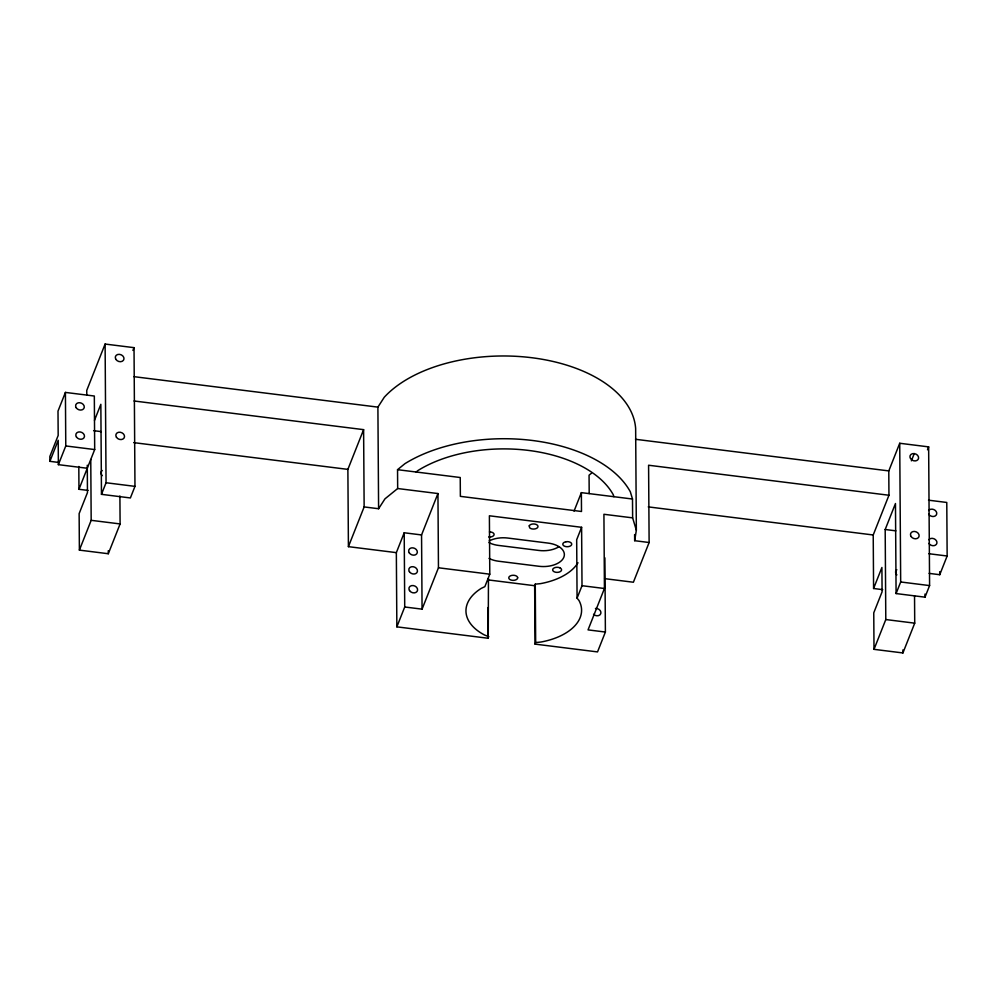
<?xml version="1.0" encoding="UTF-8"?>
<svg xmlns="http://www.w3.org/2000/svg" width="997" height="997" viewBox="0 0 997 997"><rect width="100%" height="100%" fill="white"/><g stroke="black" fill="none" stroke-linecap="round" stroke-linejoin="round"><path stroke-width="1.5" d="M914.536 595.782L914.723 623.162L902.921 652.948L874.008 649.346L885.797 619.548L885.186 529.507L895.468 503.522L896.091 593.564L925.004 597.166L929.59 585.588L928.643 446.88L899.73 443.266L888.788 470.908L888.95 495.247L648.586 465.238L649.122 542.505L634.665 540.698L636.348 530.23L635.65 428.623A133.424 76.233 -0.4 0 0 531.812 357.724A133.424 76.233 -0.4 0 0 384.269 397.242L377.9 407.125L378.598 508.732L364.142 506.925L348.414 546.655L396.345 552.637L404.209 532.772L421.557 534.94L437.945 493.552L397.666 488.53L384.967 498.849L378.598 508.732M88.097 490.424L78.962 489.29L94.69 449.56L94.329 396.021L65.416 392.419L58 411.113L58.175 435.452L49.85 456.476L49.887 461.337L59.01 462.483M49.887 461.337L58.212 440.313L58.374 464.652L87.287 468.266M94.491 420.36L100.847 404.308L101.47 494.338L130.383 497.952L134.969 486.362L134.022 347.654L105.109 344.052L86.751 390.4L86.789 394.962M58.374 464.652L65.777 445.946L65.416 392.419M132.925 350.421L134.022 347.654M119.902 495.995L120.101 523.936L108.299 553.734L79.386 550.12L91.176 520.322L90.764 459.492M101.47 494.338L106.056 482.747L105.109 344.052M348.414 546.655L347.878 469.375L363.606 429.645L134.034 400.981M488.455 578.335L488.243 638.267L396.856 626.851L404.72 606.986L404.209 532.772M404.72 606.986L422.067 609.155L438.456 567.779L437.945 493.552M604.892 557.834L605.391 632.048L597.527 651.913L535.053 644.112L535.663 642.579L540.935 642.031A57.814 33.038 -0.4 0 0 578.983 600.506L577.076 598.15L582.011 585.7L581.6 527.301L489.39 515.785L489.789 574.185L484.866 586.635L481.302 588.342A57.814 33.038 -0.4 0 0 484.542 635.014L488.854 636.734M535.053 644.112L534.654 585.713L535.264 584.167L540.536 583.631A57.814 33.038 -0.4 0 0 577.986 562.744M574.035 511.149L581.363 492.643L632.497 499.023L632.634 517.867L636.348 530.23M581.6 527.301L576.677 539.751L577.076 598.15M632.634 517.867L603.92 514.278L604.431 588.504L588.043 629.88L605.391 632.048M649.122 542.505L633.394 582.236L604.593 578.634M882.719 589.651L873.584 588.504L873.222 534.978L888.95 495.247M911.37 460.838L914.249 453.598A4.449 3.552 21.6 0 1 918.038 459.542A4.449 3.552 21.6 0 1 910.523 458.595A4.449 3.552 21.6 0 1 914.249 453.598M927.497 449.784L928.643 446.88M873.584 588.504L881.909 567.48L882.083 591.819L873.758 612.843L874.008 649.346M896.091 593.564L900.677 581.974L899.73 443.266M929.092 573.375L939.747 574.708L947.15 556.002L946.776 502.463L928.519 500.182M416.16 472.005L418.005 470.497A115.64 66.076 -0.4 0 1 613.342 494.886L613.878 496.693M397.666 488.53L397.541 469.687L404.944 463.655A133.424 76.233 -0.4 0 1 630.328 491.795L632.497 499.023M591.458 473.226L589.065 475.183L589.19 493.565M133.885 376.654L377.9 407.125M635.5 439.291L888.788 470.908M93.606 430.667L101.22 431.626M885.186 529.507L895.842 530.84M397.541 469.687L460.24 477.513L460.365 496.356L581.5 511.486L581.363 492.643M133.71 442.631L347.878 469.375M648.262 506.887L873.222 534.978M65.777 445.946L94.69 449.56M928.892 553.721L947.15 556.002M106.056 482.747L134.969 486.362M900.677 581.974L929.59 585.588M91.176 520.322L120.101 523.936M885.797 619.548L914.723 623.162M438.456 567.779L489.789 574.185M582.011 585.7L604.431 588.504M487.845 579.868L534.654 585.713M939.722 571.667L939.747 574.708M924.992 594.062L925.004 597.166M902.908 649.907L902.921 652.948M634.615 534.542L634.665 540.698M535.264 584.167L535.663 642.579M488.032 607.522L488.243 638.267M421.557 534.94L422.067 609.155M396.345 552.637L396.856 626.851M363.606 429.645L364.142 506.925M108.287 550.693L108.299 553.734M87.275 465.225L87.462 492.593L79.137 513.617L79.386 550.12M78.813 466.471L78.962 489.29M595.446 608.444A4.449 3.552 21.6 0 1 600.792 613.579A4.449 3.552 21.6 0 1 593.539 614.302M488.655 536.972A4.449 2.542 -0.4 0 0 493.266 535.937A4.449 2.542 -0.4 0 0 493.403 533.121L492.655 532.61A4.449 2.542 -0.4 0 0 489.465 531.949M896.876 574.883A4.449 3.552 21.6 0 1 896.839 569.723M928.643 510.539A4.449 3.552 21.6 0 1 935.174 510.377A4.449 3.552 21.6 0 1 935.211 515.972A4.449 3.552 21.6 0 1 928.668 514.19M928.843 539.738A4.449 3.552 21.6 0 1 935.373 539.576A4.449 3.552 21.6 0 1 935.41 545.172A4.449 3.552 21.6 0 1 928.868 543.39M102.255 475.656A4.449 3.552 21.6 0 1 102.217 470.497M489.041 558.407A20.75 11.864 -0.4 0 0 498.55 561.224L539.028 566.284A20.75 11.864 -0.4 0 0 563.853 557.223A20.75 11.864 -0.4 0 0 548.2 543.103L507.722 538.044A20.75 11.864 -0.4 0 0 489.178 540.922M488.929 542.592A20.75 11.864 -0.4 0 0 498.438 545.409L538.916 550.456A20.75 11.864 -0.4 0 0 558.744 546.855M517.655 577.699L517.555 578.36A4.449 2.542 -0.4 0 1 512.234 580.304A4.449 2.542 -0.4 0 1 508.881 577.275L509.28 576.652A4.449 2.542 -0.4 0 1 514.203 575.331A4.449 2.542 -0.4 0 1 517.655 577.699M529.233 525.868L529.681 527.799A4.449 2.542 -0.4 0 0 532.386 528.971L533.532 529.046A4.449 2.542 -0.4 0 0 537.383 527.762L537.832 527.139A4.449 2.542 -0.4 0 0 534.679 524.048L533.532 523.961A4.449 2.542 -0.4 0 0 529.233 525.868M565.947 541.757L564.9 542.044A4.449 2.542 -0.4 0 0 563.018 544.96A4.449 2.542 -0.4 0 0 567.443 546.717L568.589 546.605A4.449 2.542 -0.4 0 0 571.518 543.415A4.449 2.542 -0.4 0 0 565.947 541.757M560.127 567.954L559.18 567.58A4.449 2.542 -0.4 0 0 553.846 568.128A4.449 2.542 -0.4 0 0 553.347 571.206L554.095 571.717A4.449 2.542 -0.4 0 0 560.376 571.555A4.449 2.542 -0.4 0 0 560.127 567.954M409.518 590.573A4.449 3.552 21.6 0 0 417.033 591.508A4.449 3.552 21.6 0 0 413.232 585.563A4.449 3.552 21.6 0 0 409.518 590.573M409.393 571.705A4.449 3.552 21.6 0 0 416.896 572.652A4.449 3.552 21.6 0 0 413.107 566.707A4.449 3.552 21.6 0 0 409.393 571.705M409.256 552.849A4.449 3.552 21.6 0 0 416.771 553.796A4.449 3.552 21.6 0 0 412.982 547.852A4.449 3.552 21.6 0 0 409.256 552.849M76.408 436.948A4.449 3.552 21.6 0 0 83.922 437.882A4.449 3.552 21.6 0 0 80.134 431.938A4.449 3.552 21.6 0 0 76.408 436.948M76.208 407.748A4.449 3.552 21.6 0 0 83.723 408.683A4.449 3.552 21.6 0 0 79.922 402.738A4.449 3.552 21.6 0 0 76.208 407.748M115.901 359.381A4.449 3.552 21.6 0 0 123.416 360.316A4.449 3.552 21.6 0 0 119.628 354.371A4.449 3.552 21.6 0 0 115.901 359.381M116.437 437.247A4.449 3.552 21.6 0 0 123.952 438.182A4.449 3.552 21.6 0 0 120.151 432.237A4.449 3.552 21.6 0 0 116.437 437.247M911.059 536.461A4.449 3.552 21.6 0 0 918.573 537.408A4.449 3.552 21.6 0 0 914.772 531.463A4.449 3.552 21.6 0 0 911.059 536.461"/></g></svg>
